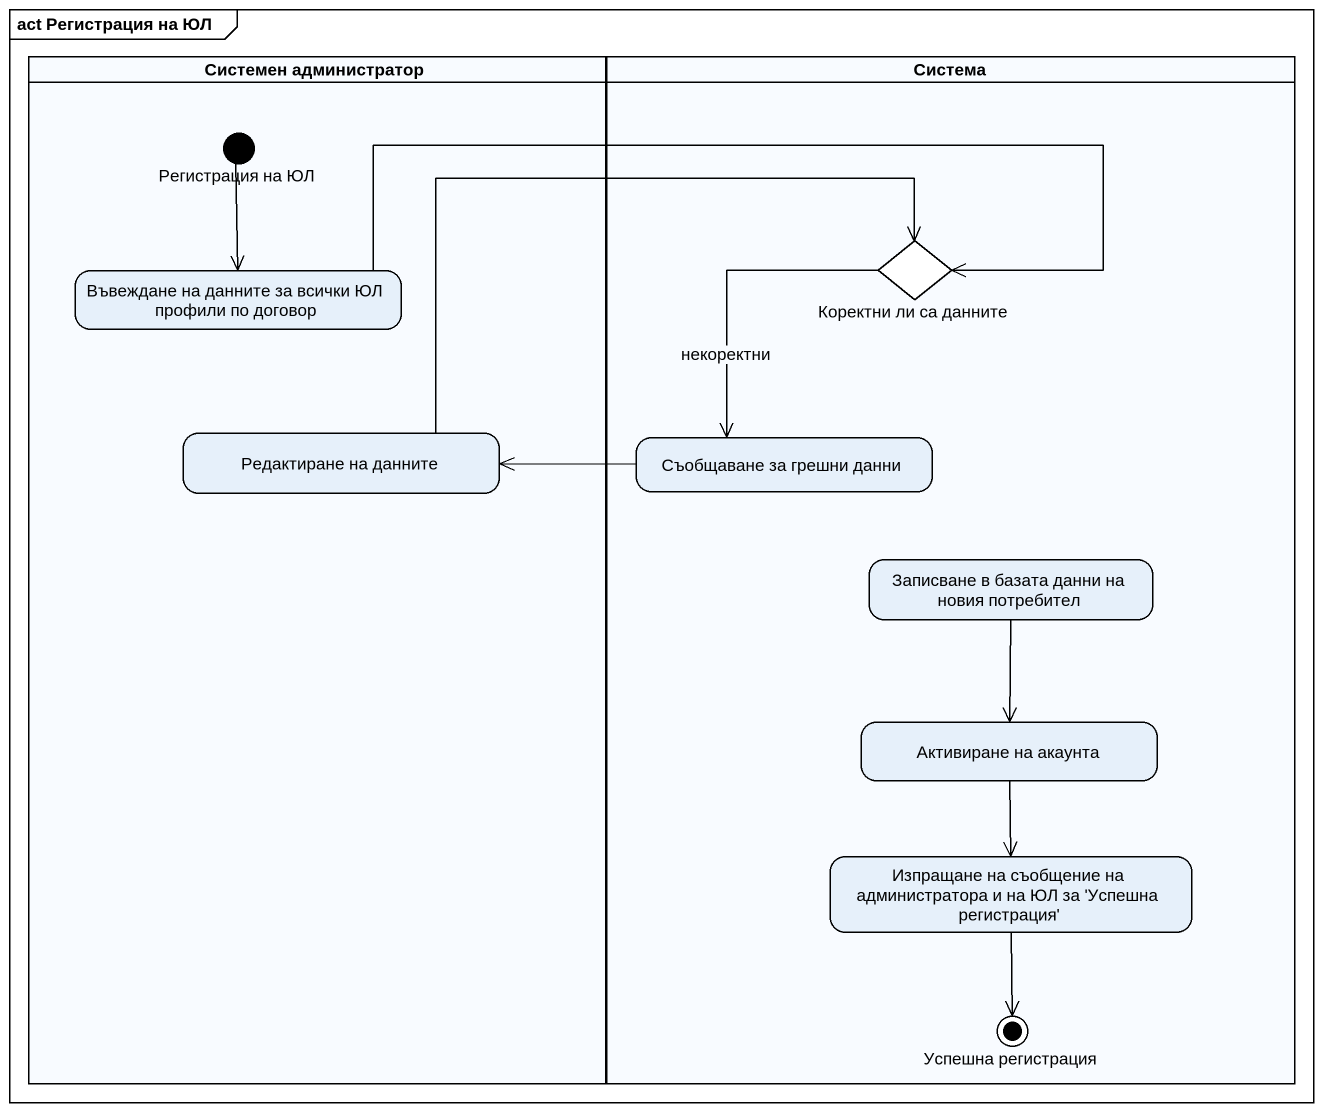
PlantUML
@startuml
mainframe act Регистрация на ЮЛ
hide empty description
state "Системен администратор" as Системен_администратор <<partition>> {
  state "Регистрация на ЮЛ" as Регистрация_на_ЮЛ <<start>>
  state "Въвеждане на данните за всички ЮЛ профили по договор" as Въвеждане_на_данните_за
  state "Редактиране на данните" as Редактиране_на_данните
}
state Система <<partition>> {
  state "Коректни ли са данните" as Коректни_ли_са_данните <<choice>>
  state "Съобщаване за грешни данни" as Съобщаване_за_грешни_данни
  state "Записване в базата данни на новия потребител" as Записване_в_базата_данни_на
  state "Активиране на акаунта" as Активиране_на_акаунта
  state "Изпращане на съобщение на администратора и на ЮЛ за 'Успешна регистрация'" as Изпращане_на_съобщение_на
  state "Успешна регистрация" as Успешна_регистрация <<end>>
}
Регистрация_на_ЮЛ --> Въвеждане_на_данните_за
Въвеждане_на_данните_за -right-> Коректни_ли_са_данните
Коректни_ли_са_данните --> Съобщаване_за_грешни_данни : некоректни
Редактиране_на_данните -right-> Коректни_ли_са_данните
Съобщаване_за_грешни_данни -left-> Редактиране_на_данните
Записване_в_базата_данни_на --> Активиране_на_акаунта
Активиране_на_акаунта --> Изпращане_на_съобщение_на
Изпращане_на_съобщение_на --> Успешна_регистрация
@enduml
